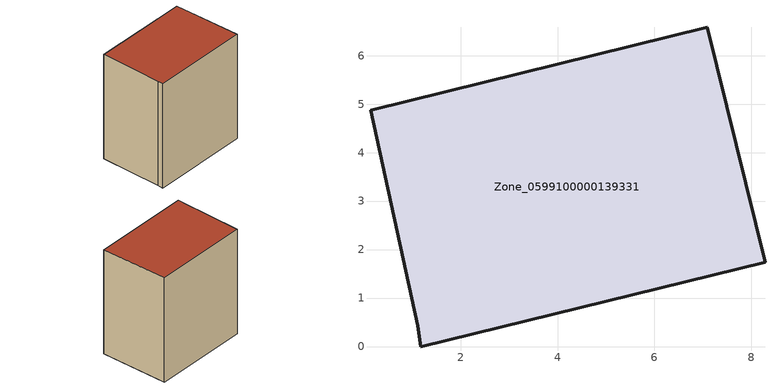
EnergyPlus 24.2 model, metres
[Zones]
Zone_0599100000139331
 floor ground (C_G): 8.28,1.74 1.18,0 1.12,0.43 0.14,4.88 7.09,6.58 z0
 wall outside (C_F): 8.28,1.74 7.09,6.58 0.14,4.88 1.12,0.43 1.18,0 8.28,1.74 z0:7.95
 roof outside (C_R): 1.18,0 8.28,1.74 7.09,6.58 0.14,4.88 1.12,0.43 z7.95
[BUILDING]
Pand.0599100000139331: North Axis=0; Terrain=City; Loads Convergence Tolerance Value=0.04; Temperature Convergence Tolerance Value=0.4; Solar Distribution=FullExterior; Maximum Number of Warmup Days=25; Minimum Number of Warmup Days=1
[Site:Location]
Rotterdam.The.Hague.AP_ZH_NLD Design_Conditions: Latitude=51.96; Longitude=4.45; Time Zone=1; Elevation=-4.5
[SITE:GROUNDTEMPERATURE:BUILDINGSURFACE]
18, 18, 18, 18, 18, 18, 18, 18, 18, 18, 18, 18
[MATERIAL] Thermal Absorptance=0.9; Solar Absorptance=0.7; Visible Absorptance=0.7
Name | Roughness | Thickness | Conductivity | Density | Specific Heat
G.TI.1946 | MediumSmooth | 0.15 | 1 | 540 | 1210
F.TI.1946 | Rough | 0.3 | 0.857143 | 1920 | 840
R.TI.1946 | MediumRough | 0.2 | 0.1 | 1500 | 1000
[CONSTRUCTION]
C_G: G.TI.1946
C_F: F.TI.1946
C_R: R.TI.1946
[ZONE]
Zone_0599100000139331: Type=1; Multiplier=1; Ceiling Height=Autocalculate; Volume=Autocalculate; Floor Area=autocalculate; Part of Total Floor Area=Yes
[ZONEINFILTRATION:DESIGNFLOWRATE]
Infil_Zone_0599100000139331: Zone or ZoneList or Space or SpaceList=Zone_0599100000139331; Schedule=AlwaysOn; Design Flow Rate Calculation Method=Flow/Area; Flow Rate per Floor Area=0.003; Constant Term Coefficient=1; Temperature Term Coefficient=0; Velocity Term Coefficient=0; Velocity Squared Term Coefficient=0
[HVACTEMPLATE:ZONE:IDEALLOADSAIRSYSTEM]
Zone_0599100000139331: Maximum Heating Supply Air Temperature=50; Minimum Cooling Supply Air Temperature=13; Maximum Heating Supply Air Humidity Ratio=0.0156; Minimum Cooling Supply Air Humidity Ratio=0.0077; Heating Limit=NoLimit; Cooling Limit=NoLimit; Dehumidification Control Type=ConstantSensibleHeatRatio; Cooling Sensible Heat Ratio=0.7; Dehumidification Setpoint=60; Humidification Control Type=None; Humidification Setpoint=30; Outdoor Air Method=None; Outdoor Air Flow Rate per Person=0.00944; Outdoor Air Flow Rate per Zone Floor Area=0; Outdoor Air Flow Rate per Zone=0; Demand Controlled Ventilation Type=None; Outdoor Air Economizer Type=NoEconomizer; Heat Recovery Type=None; Sensible Heat Recovery Effectiveness=0.7; Latent Heat Recovery Effectiveness=0.65
[ZONECONTROL:THERMOSTAT]
ThermostatControl_Zone_0599100000139331: Zone or ZoneList=Zone_0599100000139331; Control Type Schedule=DualSetpointControlType; Control 1=Thermostat_Zone_0599100000139331; Temperature Difference Between Cutout And Setpoint=0
[THERMOSTATSETPOINT:DUALSETPOINT]
Thermostat_Zone_0599100000139331: Heating Setpoint Temperature Schedule=HeatingSetpoint_Zone_0599100000139331; Cooling Setpoint Temperature Schedule=CoolingSetpoint_Zone_0599100000139331
[SCHEDULE:COMPACT]
HeatingSetpoint_Zone_0599100000139331: Through: 12/31, For: AllDays, Until: 24:00, 21
CoolingSetpoint_Zone_0599100000139331: Through: 12/31, For: AllDays, Until: 24:00, 24
DualSetpointControlType: Through: 12/31, For: AllDays, Until: 24:00, 4
AlwaysOn: Through: 12/31, For: AllDays, Until: 24:00, 1
